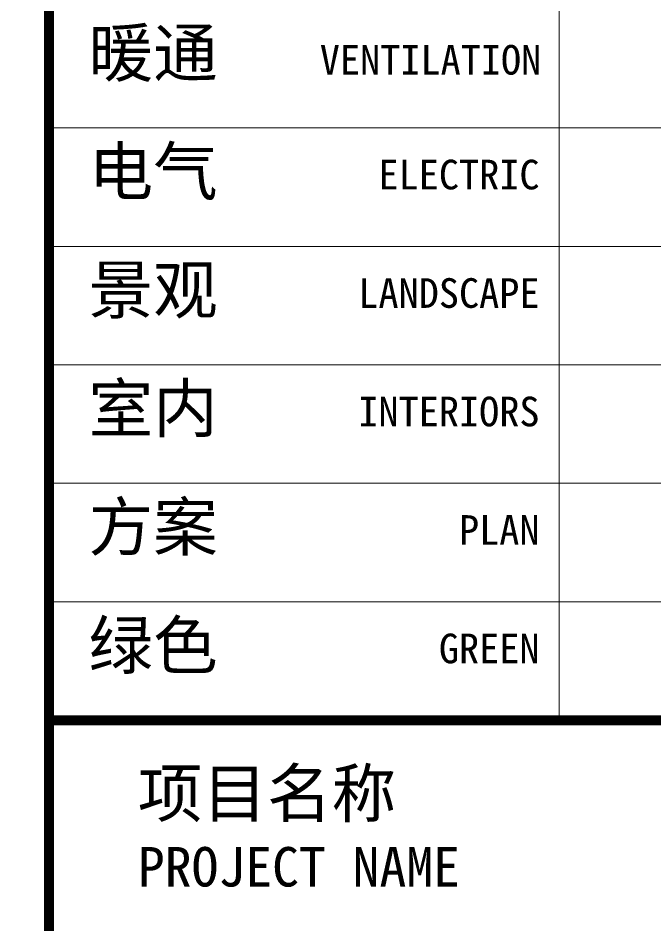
# Model space of a CAD drawing. Extents: x -26219 to 315419, y -160410 to -120810.
# Drawn here: x 132889 to 134500, y -131053 to -128760 of the extents above; entities that cross this region are included whole.
import ezdxf
from ezdxf.enums import TextEntityAlignment as Align

# ---------------------------------------------------------------- set-up
doc = ezdxf.new("R2010")
doc.units = 0
doc.header["$LTSCALE"] = 1000
doc.header["$MEASUREMENT"] = 0
doc.styles.add('图签信息$0$华文细黑', font='STXIHEI_0.TTF', dxfattribs={"height": 10})

# ---------------------------------------------------------------- blocks, each defined once
blk = doc.blocks.new('图签信息')
at = {"const_width": 0.5}
for points in [[(-65, 574), (-65, 500.5), (0, 500.5), (0, 574)], [(-65, 0), (0, 0), (0, 500.5), (-65, 500.5)]]:
    blk.add_lwpolyline(points, close=True, dxfattribs=at)
at = {"const_width": 0.05}
for points in [[(-39.145, 566.5), (-39.145, 500.5)], [(-65, 530.5), (0, 530.5)], [(-65, 524.5), (0, 524.5)], [(-65, 518.5), (0, 518.5)], [(-65, 512.5), (0, 512.5)], [(-65, 512.5), (0, 512.5)], [(-65, 506.5), (0, 506.5)], [(-65, 500.5), (0, 500.5)]]:
    blk.add_lwpolyline(points, dxfattribs=at)
at = {"style": '图签信息$0$华文细黑'}
for s, height, p in [('暖通', 2.4, (-63, 535.5)), ('电气', 2.4, (-63, 529.5)), ('景观', 2.4, (-63, 523.5)), ('室内', 2.4, (-63, 517.5)), ('方案', 2.4, (-63, 511.5)), ('绿色', 2.4, (-63, 505.5)), ('项目名称', 2.4, (-60.5, 498.003)), ('PROJECT NAME', 2, (-60.5, 494.079))]:
    blk.add_text(s, height=height, dxfattribs=at).set_placement(p, align=Align.TOP_LEFT)
for s, p in [('VENTILATION', (-40.056, 534.698)), ('ELECTRIC', (-40.145, 528.886)), ('LANDSCAPE', (-40.145, 522.886)), ('INTERIORS', (-40.145, 516.886)), ('PLAN', (-40.145, 510.886)), ('GREEN', (-40.145, 504.886))]:
    blk.add_text(s, height=1.5, dxfattribs=at).set_placement(p, align=Align.TOP_RIGHT)
blk = doc.blocks.new('图签-A1')
at = {"color": 2}
blk.add_blockref('图签信息', (0, 0), dxfattribs=at)
blk = doc.blocks.new('图框-A1+3-4')
at = {"const_width": 0.5}
blk.add_lwpolyline([(1396, 584), (25, 584), (25, 10), (1396, 10)], close=True, dxfattribs=at)

msp = doc.modelspace()

# ---------------------------------------------------------------- block references
at = {"xscale": 50, "yscale": 50, "zscale": 50}
for name, p in [('图框-A1+3-4', (63167.6, -156062.5)), ('图签-A1', (136217.6, -155562.5))]:
    msp.add_blockref(name, p, dxfattribs=at)

doc.saveas('drawing.dxf')
